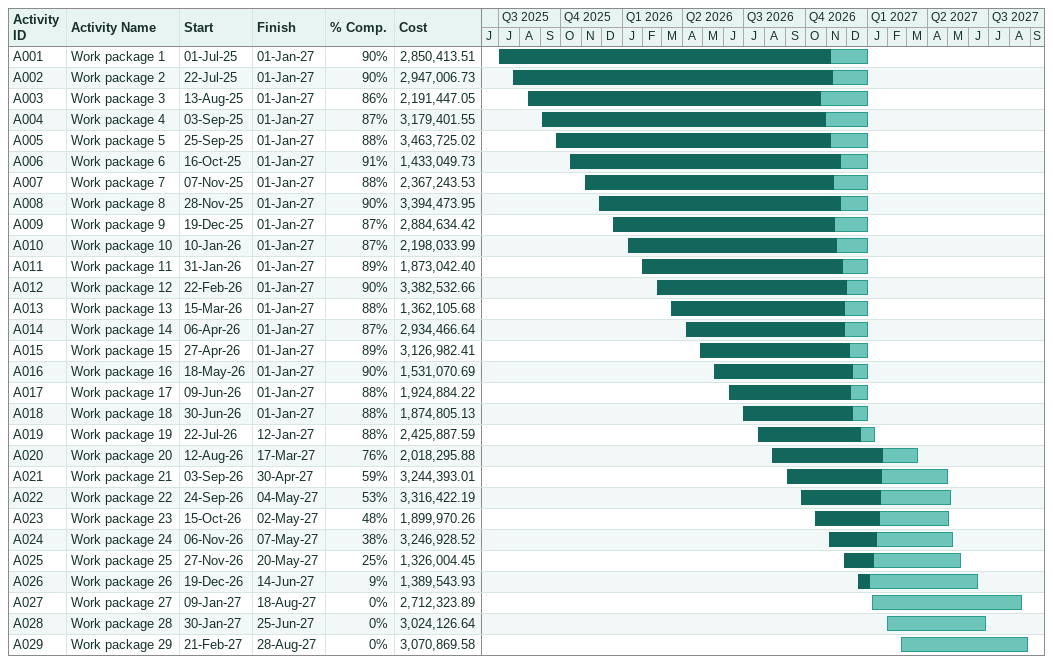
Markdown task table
| ID | Task | Start | Finish | % complete | Cost |
|---|---|---|---|---|---|
| A001 | Work package 1 | 2025-07-01 | 2027-01-01 | 90 | 2850413.51 |
| A002 | Work package 2 | 2025-07-22 | 2027-01-01 | 90 | 2947006.73 |
| A003 | Work package 3 | 2025-08-13 | 2027-01-01 | 86 | 2191447.05 |
| A004 | Work package 4 | 2025-09-03 | 2027-01-01 | 87 | 3179401.55 |
| A005 | Work package 5 | 2025-09-25 | 2027-01-01 | 88 | 3463725.02 |
| A006 | Work package 6 | 2025-10-16 | 2027-01-01 | 91 | 1433049.73 |
| A007 | Work package 7 | 2025-11-07 | 2027-01-01 | 88 | 2367243.53 |
| A008 | Work package 8 | 2025-11-28 | 2027-01-01 | 90 | 3394473.95 |
| A009 | Work package 9 | 2025-12-19 | 2027-01-01 | 87 | 2884634.42 |
| A010 | Work package 10 | 2026-01-10 | 2027-01-01 | 87 | 2198033.99 |
| A011 | Work package 11 | 2026-01-31 | 2027-01-01 | 89 | 1873042.40 |
| A012 | Work package 12 | 2026-02-22 | 2027-01-01 | 90 | 3382532.66 |
| A013 | Work package 13 | 2026-03-15 | 2027-01-01 | 88 | 1362105.68 |
| A014 | Work package 14 | 2026-04-06 | 2027-01-01 | 87 | 2934466.64 |
| A015 | Work package 15 | 2026-04-27 | 2027-01-01 | 89 | 3126982.41 |
| A016 | Work package 16 | 2026-05-18 | 2027-01-01 | 90 | 1531070.69 |
| A017 | Work package 17 | 2026-06-09 | 2027-01-01 | 88 | 1924884.22 |
| A018 | Work package 18 | 2026-06-30 | 2027-01-01 | 88 | 1874805.13 |
| A019 | Work package 19 | 2026-07-22 | 2027-01-12 | 88 | 2425887.59 |
| A020 | Work package 20 | 2026-08-12 | 2027-03-17 | 76 | 2018295.88 |
| A021 | Work package 21 | 2026-09-03 | 2027-04-30 | 59 | 3244393.01 |
| A022 | Work package 22 | 2026-09-24 | 2027-05-04 | 53 | 3316422.19 |
| A023 | Work package 23 | 2026-10-15 | 2027-05-02 | 48 | 1899970.26 |
| A024 | Work package 24 | 2026-11-06 | 2027-05-07 | 38 | 3246928.52 |
| A025 | Work package 25 | 2026-11-27 | 2027-05-20 | 25 | 1326004.45 |
| A026 | Work package 26 | 2026-12-19 | 2027-06-14 | 9 | 1389543.93 |
| A027 | Work package 27 | 2027-01-09 | 2027-08-18 | 0 | 2712323.89 |
| A028 | Work package 28 | 2027-01-30 | 2027-06-25 | 0 | 3024126.64 |
| A029 | Work package 29 | 2027-02-21 | 2027-08-28 | 0 | 3070869.58 |
